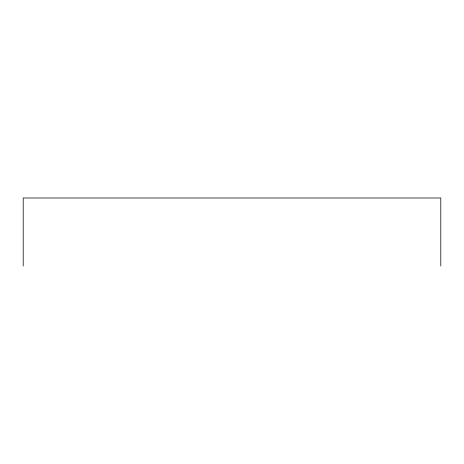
<?xml version="1.0" encoding="UTF-8"?>
<svg xmlns="http://www.w3.org/2000/svg" width="464" height="464" viewBox="0 0 464 464"><rect width="100%" height="100%" fill="white"/><g stroke="black" fill="none" stroke-linecap="round" stroke-linejoin="round"><path stroke-width="0.7" d="M440.8 266.011L440.8 197.989L23.2 197.989L23.2 266.011"/></g></svg>
